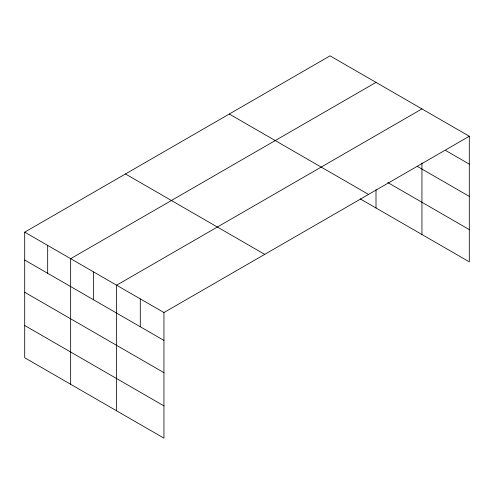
<?xml version="1.0" encoding="UTF-8"?>
<svg xmlns="http://www.w3.org/2000/svg" width="494" height="494" viewBox="0 0 494 494"><rect width="100%" height="100%" fill="white"/><g stroke="black" fill="none" stroke-linecap="round" stroke-linejoin="round"><path stroke-width="0.74" d="M469.3 136.251L163.952 312.541L163.952 438.147L24.7 357.749L24.7 232.143L330.048 55.853L469.3 136.251L469.3 261.857L360.243 198.891M376.002 82.387L70.654 258.677L70.654 384.276M421.95 108.921L116.609 285.205L116.609 410.81M445.625 150.466L469.3 164.138M417.356 166.398L469.3 196.384M387.815 182.564L469.3 229.611M229.284 114.028L368.536 194.426M125.464 173.968L264.716 254.367M24.7 232.143L163.952 312.541M24.7 260.029L163.952 340.428M24.7 292.275L163.952 372.674M24.7 325.497L163.952 405.895M421.95 162.909L421.95 234.52M376.002 189.56L376.002 207.986M140.284 298.876L140.284 326.756M93.632 271.941L93.632 299.827M47.677 245.407L47.677 273.293"/></g></svg>
